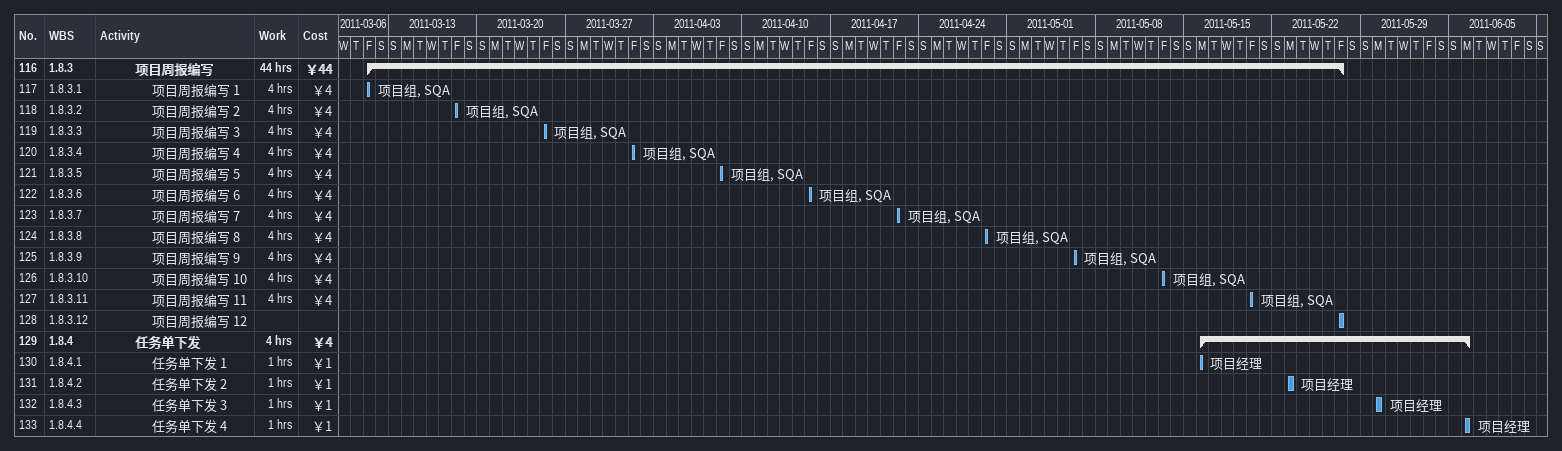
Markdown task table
| ID | WBS | Task | Start | Finish | Resources | Work (h) | Cost (￥) |
|---|---|---|---|---|---|---|---|
| 116 | 1.8.3 | **项目周报编写** | 2011-03-11 | 2011-05-27 |  | 44 | 44 |
| 117 | 1.8.3.1 | 项目周报编写 1 | 2011-03-11 | 2011-03-11 | 项目组, SQA | 4 | 4 |
| 118 | 1.8.3.2 | 项目周报编写 2 | 2011-03-18 | 2011-03-18 | 项目组, SQA | 4 | 4 |
| 119 | 1.8.3.3 | 项目周报编写 3 | 2011-03-25 | 2011-03-25 | 项目组, SQA | 4 | 4 |
| 120 | 1.8.3.4 | 项目周报编写 4 | 2011-04-01 | 2011-04-01 | 项目组, SQA | 4 | 4 |
| 121 | 1.8.3.5 | 项目周报编写 5 | 2011-04-08 | 2011-04-08 | 项目组, SQA | 4 | 4 |
| 122 | 1.8.3.6 | 项目周报编写 6 | 2011-04-15 | 2011-04-15 | 项目组, SQA | 4 | 4 |
| 123 | 1.8.3.7 | 项目周报编写 7 | 2011-04-22 | 2011-04-22 | 项目组, SQA | 4 | 4 |
| 124 | 1.8.3.8 | 项目周报编写 8 | 2011-04-29 | 2011-04-29 | 项目组, SQA | 4 | 4 |
| 125 | 1.8.3.9 | 项目周报编写 9 | 2011-05-06 | 2011-05-06 | 项目组, SQA | 4 | 4 |
| 126 | 1.8.3.10 | 项目周报编写 10 | 2011-05-13 | 2011-05-13 | 项目组, SQA | 4 | 4 |
| 127 | 1.8.3.11 | 项目周报编写 11 | 2011-05-20 | 2011-05-20 | 项目组, SQA | 4 | 4 |
| 128 | 1.8.3.12 | 项目周报编写 12 | 2011-05-27 | 2011-05-27 |  |  |  |
| 129 | 1.8.4 | **任务单下发** | 2011-05-16 | 2011-06-06 |  | 4 | 4 |
| 130 | 1.8.4.1 | 任务单下发 1 | 2011-05-16 | 2011-05-16 | 项目经理 | 1 | 1 |
| 131 | 1.8.4.2 | 任务单下发 2 | 2011-05-23 | 2011-05-23 | 项目经理 | 1 | 1 |
| 132 | 1.8.4.3 | 任务单下发 3 | 2011-05-30 | 2011-05-30 | 项目经理 | 1 | 1 |
| 133 | 1.8.4.4 | 任务单下发 4 | 2011-06-06 | 2011-06-06 | 项目经理 | 1 | 1 |
